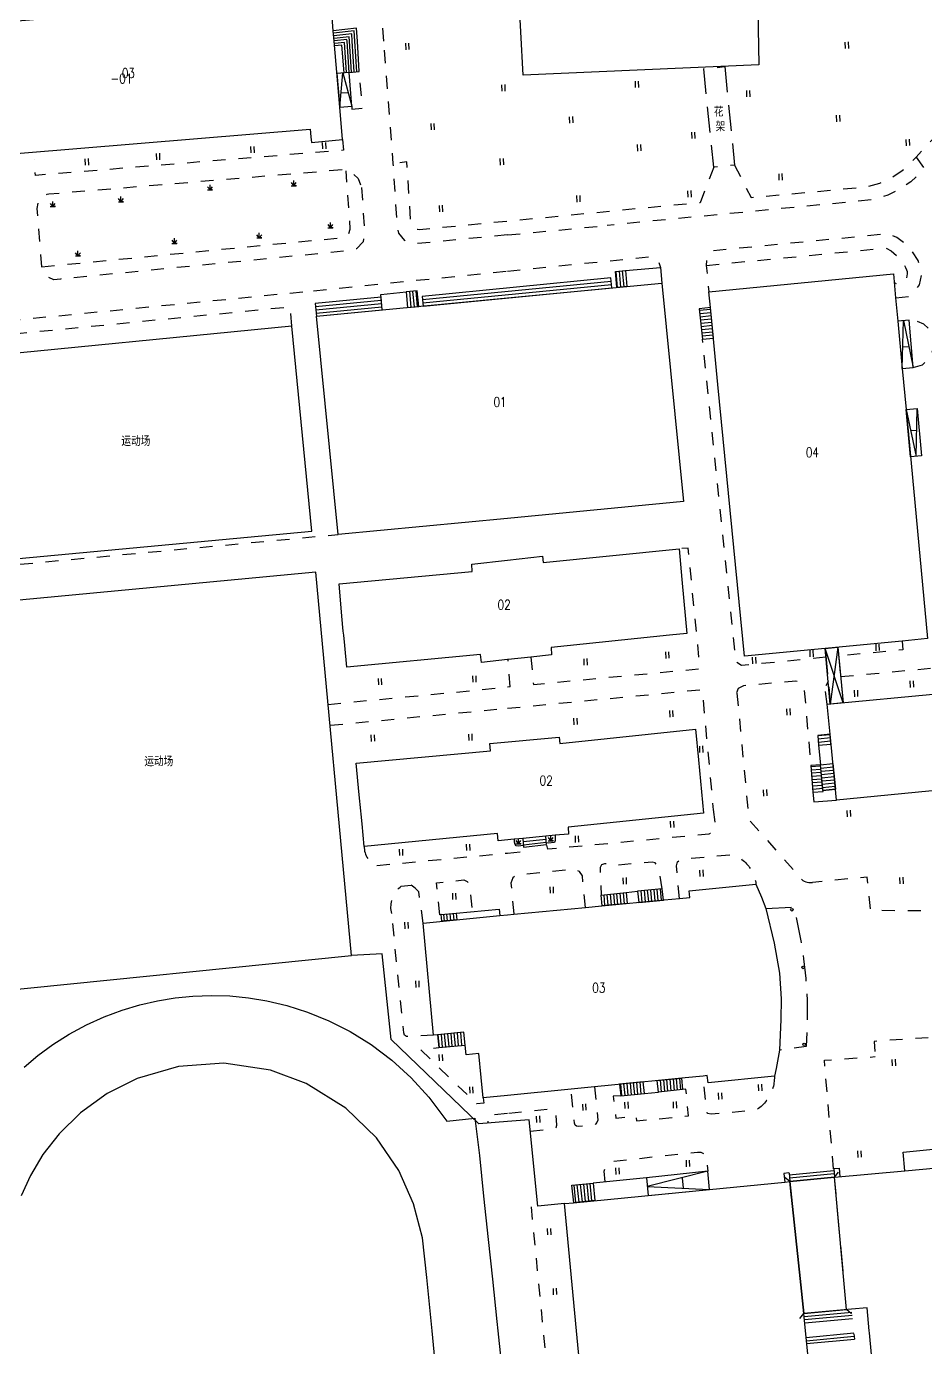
# Model space of a CAD drawing. Extents: x -9390 to -4743, y 24196 to 25839.
# Drawn here: x -6418.5 to -6348.8, y 24953.7 to 25056.2 of the extents above; entities that cross this region are included whole.
import ezdxf
from ezdxf.enums import TextEntityAlignment as Align

# ---------------------------------------------------------------- set-up
doc = ezdxf.new("R2010")
doc.units = 0
doc.header["$MEASUREMENT"] = 0
doc.linetypes.add('X5', pattern=[3, 2, -1])
doc.linetypes.add('X6', pattern=[2, 1, -1])
doc.layers.get('0').update_dxf_attribs({"linetype": 'CONTINUOUS'})
for name, color, linetype in [('BOUND', 7, 'CONTINUOUS'), ('DLDW', 14, 'CONTINUOUS'), ('DLSS', 5, 'CONTINUOUS'), ('JMD', 6, 'CONTINUOUS'), ('YZH', 2, 'CONTINUOUS'), ('ZBTZ', 5, 'CONTINUOUS')]:
    doc.layers.add(name, color=color, linetype=linetype)
doc.styles.add('HZ', font='rs', dxfattribs={"width": 0.8, "bigfont": 'hztxt'})
doc.linetypes.add('X19', pattern='A,4.5,[145,symbolx.shx,S=1,R=0,X=0,Y=1],4.5,-0.5,[146,symbolx.shx,S=1,R=0,X=0,Y=0],-0.5', length=10)
doc.linetypes.add('X20', pattern='A,4.5,[145,symbolx.shx,S=1,R=0,X=0,Y=0],4.5,-0.5,[146,symbolx.shx,S=1,R=0,X=0,Y=0],-0.5', length=10)

# ---------------------------------------------------------------- blocks, each defined once
blk = doc.blocks.new('GC520')
for p, q in [((-0.5595801962317637, -1.002966012098682), (-0.5595801962317637, 0.9970339879013181)), ((0.4404198037682363, -1.002966012098682), (0.4404198037682363, 0.9970339879013181))]:
    blk.add_line(p, q)
blk = doc.blocks.new('GC124')
for p, q in [((0, -0.7999999999999995), (-0.75, 0.2000000000000005)), ((0, -0.7999999999999995), (0, 0.7999999999999995)), ((0, -0.7999999999999995), (0.75, 0.2000000000000005)), ((-0.8, -0.7999999999999995), (0.75, -0.7999999999999995)), ((0.7999999999999994, -0.7999999999999995), (0, -0.7999999999999995))]:
    blk.add_line(p, q)

msp = doc.modelspace()

# ---------------------------------------------------------------- linework, layer by layer
at = {"layer": 'BOUND', "linetype": 'CONTINUOUS', "flags": 128}
for points in [[(-6387.86465611781, 25035.23615988632), (-6387.793156117819, 25034.48965988631), (-6373.167659724531, 25035.89419751302), (-6373.241656117818, 25036.66615988631)], [(-6372.879656117824, 25037.1616598863), (-6372.109156117811, 25037.23615988632), (-6371.991156117823, 25036.0071598863), (-6372.764616881979, 25035.93290565468)], [(-6388.252656117817, 25035.66365988631), (-6389.108656117816, 25035.5771598863), (-6388.991776568544, 25034.37454523247), (-6388.13686646355, 25034.45664039657)], [(-6396.153656117829, 25034.6911598863), (-6396.06665611783, 25033.69515988629), (-6390.959156117817, 25034.18515988631), (-6391.055156117807, 25035.18565988631)], [(-6366.383156117816, 25034.28265988631), (-6366.148656117824, 25031.9171598863), (-6365.291656117806, 25032.0011598863), (-6365.528656117829, 25034.36615988629)], [(-6355.644656117809, 25008.03515988632), (-6355.232656117827, 25003.7241598863), (-6356.228156117817, 25003.62965988629), (-6356.640156117828, 25007.93965988629)], [(-6357.197156117829, 25001.1861598863), (-6357.135156117823, 25000.4311598863), (-6356.177656117805, 25000.52365988629), (-6356.251156117803, 25001.28515988632)], [(-6357.741156117823, 24998.85915988631), (-6357.572894684141, 24996.78418045977), (-6356.791717500389, 24996.84565505582), (-6356.99415611782, 24998.91265988629)], [(-6356.798380628061, 24996.91368909624), (-6356.99415611782, 24998.91265988629), (-6356.030656117808, 24999.0066598863), (-6355.836656117819, 24997.01565988629)], [(-6378.232156117803, 24992.74715988632), (-6378.286656117802, 24993.38315988631), (-6380.063156117809, 24993.20115988631), (-6380.009156117805, 24992.5336598863)], [(-6369.251656117827, 24989.29415988631), (-6371.162156117825, 24989.1151598863), (-6371.079651235093, 24988.25110875097), (-6369.1695250949, 24988.43402258818)], [(-6373.983656117816, 24988.8221598863), (-6372.049156117813, 24989.01865988629), (-6371.962656117808, 24988.1666598863), (-6373.916098364152, 24987.9794919454)], [(-6386.396656117817, 24987.30165988631), (-6385.223656117807, 24987.41115988631), (-6385.174656117808, 24986.9006598863), (-6386.347434005869, 24986.78884762408)], [(-6386.579156117812, 24977.00265988632), (-6384.538656117809, 24977.1916598863), (-6384.630156117819, 24978.1751598863), (-6386.670650138993, 24977.98609437946)], [(-6372.477656117822, 24973.2566598863), (-6370.641156117817, 24973.43815988631), (-6370.728656117812, 24974.3251598863), (-6372.564028281191, 24974.14371837251)], [(-6367.695156117821, 24973.7296598863), (-6369.55765611781, 24973.5451598863), (-6369.645156117804, 24974.43215988631), (-6367.770588673307, 24974.6180210296)], [(-6354.964975161449, 24956.67318905863), (-6355.907156117821, 24966.9411598863), (-6359.361156117819, 24966.60565988629), (-6358.281656117826, 24956.3686598863)], [(-6376.265156117828, 24966.31315988631), (-6374.612156117808, 24966.48065988629), (-6374.479656117801, 24965.12465988629), (-6376.120981677133, 24964.96354848254)]]:
    msp.add_lwpolyline(points, close=True, dxfattribs=at)
at = {"layer": 'DLDW', "linetype": 'CONTINUOUS', "flags": 128}
for points in [[(-6394.247156117817, 25049.89715988631), (-6393.324156117807, 25049.9766598863), (-6393.536156117807, 25052.60015988629), (-6394.472656117818, 25052.51965988631)], [(-6350.655156117813, 25029.65265988631), (-6349.796656117811, 25029.73315988629), (-6350.108656117816, 25033.39865988629), (-6350.997656117812, 25033.31515988632)], [(-6350.357656117827, 25026.47365988631), (-6349.489156117816, 25026.55515988631), (-6349.156156117802, 25022.87015988631), (-6350.012656117826, 25022.79015988629)], [(-6365.59565611781, 24965.99465988631), (-6365.733656117816, 24967.4006598863), (-6370.483656117816, 24966.9006598863), (-6370.349656117825, 24965.52915988629)]]:
    msp.add_lwpolyline(points, close=True, dxfattribs=at)
for points in [[(-6394.247156117817, 25049.89715988631), (-6394.010656117818, 25052.55965988632), (-6393.324156117807, 25049.9766598863)], [(-6394.148313861622, 25051.00991890163), (-6393.610002077536, 25051.05217352646)], [(-6350.655156117813, 25029.65265988631), (-6350.553156117829, 25033.35665988631), (-6349.796656117811, 25029.73315988629)], [(-6350.609264201803, 25031.31916632682), (-6350.134184997913, 25031.34986298877)], [(-6350.357656117827, 25026.47365988631), (-6349.584156117817, 25022.8301598863), (-6349.489156117816, 25026.55515988631)], [(-6350.011226185197, 25024.84183382358), (-6349.532149082248, 25024.8693831231)], [(-6418.723156117812, 24975.4846598863), (-6417.660156117818, 24976.3736598863), (-6416.501156117803, 24977.22315988631), (-6415.219656117821, 24978.03465988629), (-6413.887656117826, 24978.75465988629), (-6412.518156117825, 24979.3766598863), (-6411.122656117812, 24979.89915988632), (-6409.756156117808, 24980.3086598863), (-6408.387656117826, 24980.62415988629), (-6407.019156117814, 24980.8491598863), (-6405.630656117813, 24980.9876598863), (-6404.194656117827, 24981.03715988629), (-6402.774156117819, 24980.9931598863), (-6401.338156117803, 24980.8546598863), (-6399.904656117818, 24980.61965988631), (-6398.361656117813, 24980.25515988632), (-6396.75865611781, 24979.74765988631), (-6395.09565611781, 24979.0716598863), (-6393.447156117829, 24978.23565988629), (-6391.818156117813, 24977.22515988629), (-6390.215156117811, 24976.01865988629), (-6388.716156117829, 24974.65715988629), (-6387.346656117828, 24973.15965988629), (-6385.953156117823, 24971.29265988629), (-6383.777590161735, 24971.52833756181), (-6383.428656117823, 24968.6151598863), (-6383.099656117825, 24965.46965988629), (-6382.746656117823, 24962.1041598863), (-6382.426656117816, 24959.04665988631), (-6382.080656117825, 24955.74465988631), (-6382.006156117808, 24955.0336598863), (-6381.263656117815, 24947.94515988629)], [(-6386.652156117816, 24950.4171598863), (-6387.096656117828, 24955.0336598863), (-6387.49515611781, 24959.17315988629), (-6387.852156117828, 24962.23915988631), (-6388.527156117816, 24964.8876598863), (-6389.673156117824, 24967.45065988629), (-6391.415156117822, 24969.98565988629), (-6393.793656117814, 24972.2976598863), (-6396.852656117822, 24974.2051598863), (-6399.628156117811, 24975.23315988629), (-6403.251656117827, 24975.7816598863), (-6406.741156117823, 24975.53315988631), (-6409.969656117821, 24974.59465988629), (-6412.285656117812, 24973.42715988631), (-6414.357656117827, 24971.93015988631), (-6416.00415611783, 24970.31515988632), (-6417.262656117826, 24968.69515988629), (-6418.231656117809, 24967.07565988629), (-6418.948656117813, 24965.50215988629)], [(-6365.733656117816, 24967.4006598863), (-6370.416656117806, 24966.21465988631), (-6365.59565611781, 24965.99465988631)], [(-6367.709443832315, 24966.90027888494), (-6367.639343376841, 24966.08792086889)]]:
    msp.add_lwpolyline(points, dxfattribs=at)
at = {"layer": 'DLSS', "linetype": 'X6', "flags": 128}
for points in [[(-6390.833656117822, 25055.0336598863), (-6391.333656117822, 25061.5966598863), (-6391.137656117826, 25062.28615988631), (-6390.752656117817, 25062.48365988631), (-6388.491736161646, 25062.62125934618), (-6384.244901804544, 25062.74327046805), (-6384.289156117804, 25077.6266598863)], [(-6381.263656117815, 25039.99815988631), (-6388.51865611782, 25039.30215988631), (-6389.205156117801, 25039.56315988631), (-6389.675156117803, 25040.13665988631), (-6389.795156117827, 25040.8681598863), (-6390.111156117819, 25045.54915988631), (-6390.833656117822, 25055.0336598863)], [(-6393.324156117807, 25049.9766598863), (-6393.312656117814, 25049.7646598863), (-6392.493156117802, 25049.82315988632), (-6392.738656117821, 25052.66865988631)], [(-6363.652656117811, 25045.41915988631), (-6363.652656117811, 25045.41915988631), (-6362.363656117821, 25042.9011598863), (-6353.376156117803, 25043.73715988631), (-6352.392156117807, 25044.01115988631), (-6351.403156117805, 25044.4881598863), (-6350.650156117808, 25045.0071598863), (-6350.38365611781, 25045.21115988629), (-6349.57665611781, 25046.0396598863), (-6347.765057510613, 25047.99271204891)], [(-6394.032156117821, 25047.3896598863), (-6393.955656117825, 25046.5696598863), (-6417.832656117804, 25044.61115988632), (-6417.95165611781, 25045.83415988632)], [(-6365.260156117823, 25045.25465988629), (-6365.260156117823, 25045.25465988629), (-6366.329156117812, 25042.49815988631), (-6381.263656117815, 25041.05215988631), (-6388.068656117808, 25040.39315988629), (-6388.236156117819, 25040.41065988631), (-6388.750656117809, 25040.90565988631), (-6389.050156117803, 25045.6591598863), (-6390.111156117819, 25045.54915988631)], [(-6349.57665611781, 25046.0396598863), (-6348.929156117818, 25045.11665988632), (-6349.97515611782, 25044.1211598863), (-6351.135656117818, 25043.39615988629), (-6351.76415611781, 25043.09015988631), (-6352.854656117801, 25042.73115988631), (-6373.528156117805, 25040.7406598863)], [(-6392.567156117824, 25043.68815988631), (-6392.328156117823, 25040.17065988629), (-6392.447656117823, 25039.4691598863), (-6392.951156117815, 25038.9281598863), (-6393.671156117816, 25038.76065988632), (-6415.896156117822, 25036.58215988631), (-6416.419656117803, 25036.5146598863), (-6417.072156117829, 25036.85115988631), (-6417.349656117825, 25037.5316598863), (-6417.702656117828, 25042.06165988629), (-6417.561156117801, 25042.77765988631), (-6416.946656117805, 25043.17115988631), (-6416.814656117822, 25043.18415988629), (-6394.077156117804, 25045.06715988629), (-6393.359656117806, 25044.87565988631), (-6392.814156117827, 25044.37215988632), (-6392.567156117824, 25043.68815988631)], [(-6417.349656117825, 25037.5316598863), (-6394.173656117819, 25039.7836598863), (-6393.541656117806, 25040.1186598863), (-6393.43715611782, 25040.45565988629), (-6393.758156117816, 25044.98065988629)], [(-6381.263656117815, 25039.99815988631), (-6373.528156117805, 25040.7406598863)], [(-6351.153656117829, 25035.13315988631), (-6350.131656117803, 25035.22465988629), (-6349.609156117811, 25035.7101598863), (-6349.320656117816, 25036.13515988629), (-6349.138656117815, 25037.03015988631), (-6349.418656117814, 25038.0231598863), (-6350.12015611781, 25039.07815988629), (-6351.065156117817, 25039.80515988631), (-6351.739156117816, 25040.08165988631), (-6365.367156117813, 25038.7676598863), (-6365.828156117823, 25038.21965988629), (-6365.841656117824, 25037.6426598863), (-6365.648656117824, 25035.5886598863)], [(-6365.841656117824, 25037.6426598863), (-6351.953156117823, 25038.9826598863), (-6351.513656117815, 25038.77115988629), (-6350.942656117819, 25038.29015988629), (-6350.503156117811, 25037.6836598863), (-6350.389656117804, 25037.47065988631), (-6350.334156117817, 25037.29965988631), (-6350.274156117819, 25037.16115988631), (-6350.269156117814, 25036.9821598863), (-6350.325156117826, 25036.68265988631), (-6350.371156117828, 25036.54365988631), (-6350.548156117824, 25036.3111598863), (-6350.690156117817, 25036.2296598863), (-6350.829156117812, 25036.19265988632), (-6350.967656117813, 25036.1831598863), (-6351.064656117822, 25036.1971598863), (-6351.252656117817, 25036.2781598863)], [(-6381.263656117815, 25037.19565988631), (-6370.156656117826, 25038.32015988629), (-6369.610656117824, 25038.09765988632), (-6369.39365611782, 25037.4716598863)], [(-6396.280656117808, 25035.67615988629), (-6381.263656117815, 25037.19565988631)], [(-6425.984156117811, 25032.75865988631), (-6396.280656117808, 25035.67615988629)], [(-6397.962656117808, 25032.91915988631), (-6398.098656117807, 25034.4086598863), (-6423.893156117825, 25031.87315988631), (-6423.757656117821, 25030.38865988631)], [(-6349.796656117811, 25029.73315988629), (-6349.081656117814, 25029.9391598863), (-6348.535656117812, 25030.4416598863), (-6348.255656117813, 25031.1346598863), (-6348.18715611782, 25031.87715988629), (-6348.443656117808, 25032.5746598863), (-6348.983156117822, 25033.0881598863), (-6349.676156117821, 25033.3626598863), (-6350.108656117816, 25033.39865988629)], [(-6356.574156117807, 25007.2511598863), (-6363.108156117822, 25006.6126598863), (-6363.543156117819, 25006.87565988631), (-6366.148656117824, 25031.9171598863)], [(-6426.717656117813, 25012.69515988629), (-6424.155656117808, 25013.9901598863), (-6394.377156117822, 25016.77165988632)], [(-6379.442156117824, 25007.26715988631), (-6379.248156117807, 25005.1456598863), (-6366.32565611782, 25006.3706598863), (-6367.244656117815, 25015.7266598863), (-6367.955156117801, 25015.66315988631)], [(-6350.671156117816, 25008.51015988629), (-6350.606656117809, 25007.83465988631), (-6355.579156117812, 25007.34865988631)], [(-6381.044156117809, 25004.9606598863), (-6381.208156117827, 25007.07665988631)], [(-6355.426476439448, 25005.7522166983), (-6347.91265611782, 25006.4601598863)], [(-6395.156676504106, 25003.60468731429), (-6381.263656117815, 25004.94015988632)], [(-6381.044156117809, 25004.9606598863), (-6381.263656117815, 25004.94015988632)], [(-6381.263656117815, 25003.30215988631), (-6366.172656117829, 25004.75315988631), (-6365.304656117813, 24995.42615988629)], [(-6363.473656117807, 25004.51365988631), (-6363.352656117822, 25004.86165988631), (-6362.937656117814, 25005.07115988631), (-6358.900156117808, 25005.43815988631), (-6358.461156117824, 25005.28515988632), (-6358.256156117808, 25004.82265988629), (-6357.741156117823, 24998.85915988631)], [(-6356.476656117804, 25003.60615988631), (-6356.631156117808, 25004.7436598863), (-6356.573656117813, 25005.05215988631)], [(-6356.394023490837, 25005.36482585157), (-6356.425656117826, 25005.32865988632), (-6356.573656117784, 25005.0521598863)], [(-6363.465156117811, 25004.48315988629), (-6362.565156117817, 24994.85865988631), (-6362.422156117806, 24994.5336598863), (-6358.363656117821, 24989.95915988632), (-6358.253656117806, 24989.89965988631), (-6358.138656117815, 24989.8516598863), (-6358.01865611782, 24989.81565988631), (-6357.896156117822, 24989.79265988629), (-6357.771656117817, 24989.78265988631), (-6357.646656117817, 24989.78515988632), (-6357.609156117811, 24989.78865988631)], [(-6395.005828283603, 25001.98091806622), (-6381.263656117815, 25003.30215988631)], [(-6365.307156117815, 24995.45415988631), (-6365.148656117824, 24994.1071598863), (-6365.156656117826, 24994.08165988631), (-6365.203656117817, 24993.9656598863), (-6365.265656117823, 24993.8571598863), (-6365.342156117818, 24993.75865988631), (-6365.43165611782, 24993.67115988631), (-6365.532156117821, 24993.59715988629), (-6365.641656117812, 24993.53765988629), (-6378.122656117812, 24992.36365988629), (-6378.232156117803, 24992.74715988632)], [(-6345.487156117808, 24995.3516598863), (-6345.041656117806, 24987.54665988631), (-6353.099156117802, 24987.62565988631), (-6353.362656117803, 24990.21665988629), (-6357.609156117811, 24989.78865988631)], [(-6392.355656117819, 24992.59465988629), (-6392.355156117825, 24992.46965988629), (-6392.344656117821, 24992.34515988631), (-6392.324156117807, 24992.22215988629), (-6392.293156117819, 24992.10065988631), (-6392.252656117817, 24991.9826598863), (-6392.202656117828, 24991.8681598863), (-6392.14365611782, 24991.75815988631), (-6392.07565611782, 24991.6531598863), (-6391.999156117825, 24991.55415988632), (-6391.915156117822, 24991.46165988632), (-6391.823656117813, 24991.3766598863), (-6391.725656117815, 24991.29915988631), (-6391.621656117823, 24991.23015988629), (-6391.512156117802, 24991.1696598863), (-6391.375656117809, 24991.1096598863)], [(-6381.263656117815, 24992.07315988632), (-6379.977156117828, 24992.19565988631), (-6380.009156117805, 24992.5336598863)], [(-6391.375656117809, 24991.1096598863), (-6381.263656117815, 24992.07315988632)], [(-6369.251656117827, 24989.29415988631), (-6369.521656117817, 24990.9306598863), (-6369.68265611781, 24991.16915988631), (-6369.812656117814, 24991.31565988631), (-6370.043156117819, 24991.37015988631), (-6372.859656117806, 24991.1211598863), (-6372.997656117812, 24991.20165988631), (-6373.143156117825, 24991.2701598863), (-6373.368656117826, 24991.26065988632), (-6373.721656117828, 24991.2326598863), (-6373.972656117818, 24991.16915988631), (-6374.079156117812, 24990.95665988631), (-6373.983656117816, 24988.8221598863)], [(-6367.916656117806, 24988.55415988632), (-6368.158656117805, 24991.0851598863), (-6368.078656117817, 24991.40015988631), (-6367.750656117809, 24991.61065988629), (-6363.721656117828, 24991.9686598863), (-6363.608156117822, 24991.91615988631), (-6363.497156117817, 24991.85915988631), (-6363.38815611782, 24991.7971598863), (-6363.282656117815, 24991.73065988629), (-6363.179656117813, 24991.66015988632), (-6363.079656117807, 24991.58465988631), (-6362.983156117822, 24991.50515988632), (-6362.890156117828, 24991.42165988631), (-6362.801156117821, 24991.33415988632), (-6362.715656117805, 24991.2431598863), (-6362.634156117805, 24991.1481598863), (-6362.55665611782, 24991.0501598863), (-6362.483656117816, 24990.94865988631), (-6362.415156117822, 24990.8441598863), (-6362.350656117815, 24990.73715988631), (-6362.291156117812, 24990.62715988629), (-6362.236656117813, 24990.5146598863), (-6362.186656117825, 24990.40015988631), (-6362.141656117812, 24990.2836598863), (-6362.102156117828, 24990.16515988629), (-6362.067156117824, 24990.0451598863), (-6362.03765611782, 24989.92365988632), (-6362.01315611782, 24989.8006598863), (-6361.99415611782, 24989.67715988631), (-6361.991156117823, 24989.65265988631)], [(-6375.212656117808, 24987.85515988629), (-6375.446656117805, 24990.29815988629), (-6375.666656117806, 24990.6426598863), (-6376.049656117808, 24990.8136598863), (-6380.570156117821, 24990.36165988631), (-6380.832156117809, 24990.1536598863), (-6380.991656117818, 24989.7511598863), (-6380.759156117805, 24987.32365988631)], [(-6390.228156117817, 24987.39915988632), (-6390.253656117806, 24987.52115988629), (-6390.271656117817, 24987.6451598863), (-6390.282156117821, 24987.76965988631), (-6390.285156117818, 24987.89465988631), (-6390.281156117802, 24988.01915988631), (-6390.269156117814, 24988.14365988629), (-6390.24965611782, 24988.26715988631), (-6390.222656117818, 24988.38915988631), (-6390.188656117803, 24988.5096598863), (-6390.147656117806, 24988.62765988632), (-6390.099656117825, 24988.74265988631), (-6390.044156117809, 24988.85515988629), (-6389.982656117827, 24988.9636598863), (-6389.914656117828, 24989.06865988631), (-6389.840156117811, 24989.16915988631), (-6389.760156117823, 24989.2651598863), (-6389.674156117813, 24989.35565988629), (-6389.583156117827, 24989.4411598863), (-6389.48965611781, 24989.51915988631)], [(-6389.48965611781, 24989.51915988631), (-6388.708156117827, 24989.58415988632)], [(-6388.134156117805, 24989.06065988631), (-6388.235656117824, 24989.17665988631), (-6388.322656117823, 24989.26615988632), (-6388.413656117809, 24989.3521598863), (-6388.508156117816, 24989.4336598863), (-6388.606656117809, 24989.51115988631), (-6388.708156117827, 24989.58415988632)], [(-6386.506156117808, 24987.29115988631), (-6386.743656117826, 24989.77115988629), (-6384.648656117824, 24989.99815988631), (-6384.387656117826, 24989.8791598863), (-6384.229156117806, 24989.70915988632), (-6384.171156117816, 24989.4686598863), (-6383.985156117829, 24987.52915988629)], [(-6387.78765611782, 24986.6506598863), (-6388.134156117805, 24989.06065988631)], [(-6386.981156117814, 24977.95715988631), (-6389.073656117813, 24977.84315988631), (-6389.232656117827, 24977.96215988631), (-6389.293156117819, 24978.12465988629), (-6390.228156117817, 24987.39915988632)], [(-6386.396656117817, 24987.30165988631), (-6386.506156117808, 24987.29115988631)], [(-6342.551656117816, 24969.6946598863), (-6342.703156117823, 24971.77465988631), (-6342.650156117808, 24971.98865988629), (-6341.339156117821, 24978.2376598863), (-6352.827156117804, 24977.47565988631), (-6352.748156117807, 24976.28865988631)], [(-6383.126156117803, 24973.09865988631), (-6383.080156117801, 24972.68815988631), (-6383.634656117829, 24972.63015988632), (-6387.976156117809, 24976.8111598863), (-6386.579156117812, 24977.00265988632)], [(-6355.97515611782, 24967.5886598863), (-6356.688156117809, 24976.0066598863), (-6352.748156117807, 24976.28865988631)], [(-6374.507156117827, 24973.95115988631), (-6374.250156117814, 24971.3571598863), (-6374.330156117801, 24971.17715988631), (-6374.425156117803, 24971.05365988629), (-6374.567156117824, 24970.99765988631), (-6375.727656117822, 24970.8656598863), (-6375.896656117817, 24970.90215988631), (-6376.010156117823, 24970.9821598863), (-6376.060656117807, 24971.13265988629), (-6376.321656117805, 24973.77165988632)], [(-6360.56665611783, 24974.7726598863), (-6360.566156117806, 24974.7456598863), (-6360.565156117817, 24974.6206598863), (-6360.569656117827, 24974.4956598863), (-6360.579656117807, 24974.3711598863), (-6360.595156117815, 24974.24665988629), (-6360.615156117805, 24974.1236598863), (-6360.641156117817, 24974.0011598863), (-6360.672156117806, 24973.88015988632), (-6360.708156117827, 24973.76065988632), (-6360.749156117825, 24973.64215988631), (-6360.795156117827, 24973.5261598863), (-6360.846156117805, 24973.41215988629), (-6360.901656117821, 24973.3001598863), (-6360.962156117814, 24973.19065988631), (-6361.027156117816, 24973.08415988632), (-6361.097156117823, 24972.98015988629), (-6361.170656117822, 24972.87965988629), (-6361.249156117825, 24972.78215988629), (-6361.33115611782, 24972.68765988631), (-6361.417656117825, 24972.59715988629), (-6361.507656117821, 24972.51065988632), (-6361.601156117809, 24972.4276598863), (-6361.698156117818, 24972.34865988631), (-6361.798156117824, 24972.27415988632), (-6361.901656117821, 24972.20415988631), (-6362.007656117821, 24972.13815988629), (-6365.473656117807, 24971.82115988631), (-6365.743156117802, 24971.8926598863), (-6365.809656117817, 24972.0751598863), (-6366.078156117823, 24974.78515988632)], [(-6372.477656117822, 24973.2566598863), (-6373.067656117819, 24973.21265988631), (-6372.846656117828, 24971.5226598863), (-6371.281656117826, 24971.67365988632), (-6371.246156117828, 24971.30715988631), (-6367.220156117815, 24971.69615988631), (-6367.419156117809, 24973.75615988631), (-6367.695156117821, 24973.7296598863)], [(-6381.263656117815, 24971.8736598863), (-6382.812656117814, 24971.71715988632), (-6382.76315611782, 24971.12715988629)], [(-6379.487156117808, 24970.5036598863), (-6377.662156117825, 24970.68715988629), (-6377.472156117823, 24970.78315988631), (-6377.416156117812, 24970.96665988629), (-6377.50415611783, 24971.89315988629), (-6377.625156117814, 24972.12815988631), (-6377.828156117823, 24972.2211598863), (-6381.263656117815, 24971.8736598863)], [(-6373.676656117816, 24966.57615988631), (-6373.762656117826, 24967.42065988629), (-6373.681156117826, 24967.6566598863), (-6373.549656117808, 24967.8686598863), (-6373.37465611782, 24968.04615988631), (-6373.179156117818, 24968.17365988632), (-6366.521656117817, 24968.88615988631), (-6366.273656117824, 24968.87565988631), (-6366.048656117819, 24968.7701598863), (-6365.881656117803, 24968.58615988629), (-6365.798156117824, 24968.3521598863), (-6365.793156117819, 24968.3026598863), (-6365.733656117816, 24967.4006598863)], [(-6365.623656117801, 24925.03765988629), (-6365.384656117829, 24924.71115988629), (-6365.350656117815, 24924.3876598863), (-6365.497656117812, 24924.0421598863), (-6365.978656117812, 24923.78215988629), (-6375.325156117826, 24922.8876598863), (-6375.625156117814, 24925.95915988632), (-6375.967656117813, 24929.4656598863), (-6376.330156117801, 24933.18215988631), (-6376.719656117821, 24937.17115988631), (-6377.127656117817, 24941.35115988631), (-6377.542656117825, 24945.59715988629), (-6377.913656117809, 24949.39865988629), (-6378.323156117818, 24953.5936598863), (-6378.463656117827, 24955.0336598863), (-6379.400656117803, 24964.64665988632), (-6378.902656117811, 24964.6911598863)]]:
    msp.add_lwpolyline(points, dxfattribs=at)
at = {"layer": 'JMD', "linetype": 'CONTINUOUS', "flags": 128}
msp.add_lwpolyline([(-6394.688156117809, 25055.0336598863), (-6394.756656117803, 25055.83465988632), (-6394.840156117811, 25056.89315988629), (-6394.993156117802, 25058.5906598863), (-6405.335156117806, 25057.73315988629), (-6408.068156117813, 25057.5066598863), (-6424.232656117903, 25056.1666598863), (-6429.238656117697, 25055.73465988632), (-6435.976156117809, 25055.20165988631), (-6435.962656117801, 25055.03365988623), (-6435.141156117817, 25045.0206598863), (-6428.365156117932, 25045.59215988631), (-6423.380656117868, 25045.98865988629), (-6396.540656117817, 25048.2101598863), (-6396.485156117829, 25047.6131598863), (-6396.443156117813, 25047.16515988629), (-6394.032156117821, 25047.3896598863), (-6394.247156117817, 25049.89715988631)], close=True, dxfattribs=at)
at = {"layer": 'JMD', "linetype": 'CONTINUOUS'}
for points in [[(-6365.648656117824, 25035.5886598863), (-6351.342156117818, 25036.9936598863), (-6351.167656117825, 25035.1316598863), (-6350.997656117812, 25033.31515988632), (-6350.654656117818, 25029.65265988631), (-6350.357156117803, 25026.47365988631), (-6348.693156117813, 25008.6996598863), (-6350.671156117816, 25008.51065988632), (-6362.879656117824, 25007.3436598863), (-6364.944156117803, 25028.4006598863), (-6365.528656117829, 25034.36615988629)], [(-6381.263656117815, 25018.01915988631), (-6394.377156117822, 25016.77165988632), (-6396.06665611783, 25033.69515988629), (-6381.263656117815, 25035.11665988632), (-6369.294656117803, 25036.26615988632), (-6367.598156117812, 25019.3196598863)], [(-6381.263656117815, 25014.7816598863), (-6378.529156117824, 25015.08965988631), (-6378.490656117829, 25014.5966598863), (-6367.955156117801, 25015.66315988631), (-6367.729656117801, 25013.29365988631), (-6367.570156117821, 25011.60815988629), (-6367.347156117823, 25009.0961598863), (-6368.695656117816, 25008.96115988629), (-6377.867156117813, 25008.01315988629), (-6377.830156117801, 25007.4411598863), (-6379.442156117824, 25007.26715988631), (-6381.208156117827, 25007.07665988631), (-6381.263656117815, 25007.07065988631), (-6383.271656117817, 25006.8541598863), (-6383.339156117821, 25007.45715988631), (-6393.712156117814, 25006.49665988629), (-6393.865156117805, 25008.16315988631), (-6393.949656117802, 25008.97215988629), (-6393.983156117822, 25009.27365988629), (-6394.084656117811, 25010.44815988632), (-6394.30765611781, 25012.93965988629), (-6383.982156117803, 25013.90015988631), (-6384.017156117807, 25014.4716598863)], [(-6356.476656117804, 25003.60615988631), (-6347.721156117805, 25004.43565988631), (-6331.72515611782, 25005.95065988629), (-6331.308656117828, 25001.57015988629), (-6331.022156117811, 24998.55515988631), (-6341.365656117829, 24997.56065988631), (-6341.855156117825, 24997.51365988631), (-6341.92715611781, 24998.26365988631), (-6345.027156117816, 24997.9656598863), (-6344.955156117801, 24997.2156598863), (-6345.410656117812, 24997.17165988631), (-6355.755156117819, 24996.1776598863), (-6356.251156117803, 25001.28515988632)], [(-6381.964156117821, 24993.0151598863), (-6382.031156117802, 24993.58665988632), (-6392.355656117819, 24992.59465988629), (-6392.525156117808, 24994.3406598863), (-6392.593656117802, 24995.1021598863), (-6392.626656117827, 24995.35615988631), (-6392.745656117804, 24996.57815988629), (-6392.983156117822, 24999.03815988631), (-6382.565656117811, 24999.99465988631), (-6382.629656117824, 25000.5696598863), (-6377.234656117806, 25001.06465988629), (-6377.19615611781, 25000.5716598863), (-6366.675156117803, 25001.67065988629), (-6366.449656117802, 24999.30165988631), (-6366.289656117828, 24997.6476598863), (-6366.050156117803, 24995.1671598863), (-6376.550156117803, 24994.07365988631), (-6376.510156117823, 24993.54915988631), (-6377.557156117815, 24993.4521598863), (-6378.286656117802, 24993.38315988631), (-6380.063156117809, 24993.20115988631), (-6380.697156117829, 24993.14615988629), (-6380.731656117809, 24993.1426598863)], [(-6381.263656117815, 24987.2756598863), (-6380.759156117805, 24987.32415988631), (-6375.212656117808, 24987.85515988629), (-6373.945656117816, 24987.9766598863), (-6369.110656117824, 24988.43965988629), (-6367.916656117806, 24988.55415988632), (-6367.108656117816, 24988.6316598863), (-6367.15815611781, 24989.14915988632), (-6361.991156117823, 24989.65265988631), (-6361.554156117818, 24988.65715988629), (-6361.231656117809, 24987.7676598863), (-6360.575156117826, 24985.10015988629), (-6360.174656117808, 24982.7596598863), (-6360.045656117822, 24980.76665988631), (-6360.06215611782, 24979.16365988631), (-6360.179156117818, 24976.78615988631), (-6360.428656117823, 24975.36765988631), (-6360.56665611783, 24974.7726598863), (-6365.708156117827, 24974.26415988631), (-6365.762656117826, 24974.8166598863), (-6366.078156117823, 24974.78565988631), (-6367.481156117814, 24974.64665988632), (-6373.186156117801, 24974.08215988631), (-6374.507156117827, 24973.95115988631), (-6376.321656117805, 24973.77165988632), (-6381.263656117815, 24973.28265988631), (-6383.126156117803, 24973.09865988631), (-6383.28315611781, 24974.68265988631), (-6383.465156117811, 24976.52365988629), (-6384.467656117813, 24976.42415988631), (-6384.538656117809, 24977.1916598863), (-6384.630156117819, 24978.1751598863), (-6386.621656117823, 24977.9906598863), (-6386.981156117814, 24977.95715988631), (-6387.78765611782, 24986.6506598863), (-6386.485156117829, 24986.7756598863), (-6381.843156117808, 24987.22015988631)], [(-6358.173656117819, 24955.0336598863), (-6357.873156117807, 24951.94565988631), (-6357.484156117811, 24947.72815988632), (-6356.862884602502, 24940.99663860634), (-6360.293156117819, 24940.67715988628), (-6374.34565611781, 24939.3981598863), (-6374.990656117829, 24945.5746598863), (-6375.891156117817, 24955.0336598863), (-6376.830156117801, 24964.89415988631), (-6376.135156117823, 24964.96215988631), (-6365.59565611781, 24965.99465988631), (-6359.761156117813, 24966.5666598863), (-6359.361156117819, 24966.60565988629), (-6358.568156117813, 24959.08415988632), (-6358.281656117826, 24956.3686598863), (-6358.303656117823, 24956.36665988632)]]:
    msp.add_lwpolyline(points, close=True, dxfattribs=at)
msp.add_lwpolyline([(-6352.655156117813, 24949.0091598863), (-6353.197656117823, 24954.88365988631), (-6353.211656117819, 24955.0336598863), (-6353.375656117809, 24956.8191598863), (-6354.578656117817, 24956.70865988629), (-6358.281656117826, 24956.3686598863), (-6358.568156117813, 24959.08415988632), (-6359.361156117819, 24966.60565988629), (-6355.907156117821, 24966.9411598863), (-6350.453656117817, 24967.44215988629), (-6342.394156117814, 24968.18215988631), (-6342.292656117825, 24967.07315988632), (-6339.604656117801, 24967.32015988629), (-6339.709656117811, 24968.46115988629), (-6335.424656117808, 24968.88115988631), (-6335.161156117807, 24966.03065988631), (-6334.351656117804, 24957.2836598863), (-6334.14365611782, 24955.0336598863), (-6333.99415611782, 24953.42065988629)], dxfattribs=at)
at = {"layer": 'YZH', "linetype": 'CONTINUOUS'}
for p, q in [((-6387.84082810285, 25034.98738207975), (-6373.216996157447, 25036.40889651595)), ((-6372.855674618451, 25037.16397866852), (-6372.740543230026, 25035.93521678746)), ((-6372.606835118237, 25037.18803907446), (-6372.490747525957, 25035.95919782041)), ((-6372.357995618026, 25037.21209948038), (-6372.240951821892, 25035.98317885335)), ((-6388.859483617944, 25035.60233911672), (-6388.74292132552, 25034.39844226199)), ((-6388.610311118071, 25035.62751834714), (-6388.494066082494, 25034.4223392915)), ((-6388.361138618198, 25035.65269757756), (-6388.245210839472, 25034.44623632103)), ((-6387.816992110336, 25034.73852098303), (-6373.192327940989, 25036.15154701448)), ((-6396.13191966142, 25034.44231493705), (-6391.031171062459, 25034.93569063759)), ((-6396.110165146889, 25034.19326325346), (-6391.007166080912, 25034.68551372049)), ((-6396.088410632357, 25033.94421156988), (-6390.983161099364, 25034.4353368034)), ((-6366.370641528643, 25034.15641996867), (-6365.516008110862, 25034.23994665221)), ((-6366.345976482997, 25033.90761329285), (-6365.491080111631, 25033.99119256711)), ((-6366.32131143735, 25033.65880661703), (-6365.466152112404, 25033.74243848201)), ((-6366.296646391704, 25033.40999994121), (-6365.441224113176, 25033.49368439691)), ((-6366.271981346057, 25033.16119326539), (-6365.416296113948, 25033.2449303118)), ((-6366.247316300411, 25032.91238658957), (-6365.391368114721, 25032.9961762267)), ((-6366.222651254764, 25032.66357991376), (-6365.366440115489, 25032.74742214161)), ((-6366.197986209118, 25032.41477323794), (-6365.341512116262, 25032.49866805651)), ((-6366.173321163471, 25032.16596656212), (-6365.316584117034, 25032.2499139714)), ((-6355.232656117827, 25003.7241598863), (-6356.640156117828, 25007.93965988629)), ((-6355.644656117809, 25008.03515988632), (-6356.228156117817, 25003.62965988629)), ((-6357.1965389002, 25001.17864376841), (-6356.250424416263, 25001.27757906013)), ((-6357.176077972741, 25000.92948247437), (-6356.226168316774, 25001.02627266885)), ((-6357.155617045282, 25000.68032118033), (-6356.20191221729, 25000.77496627757)), ((-6357.734926449841, 24998.78233638249), (-6356.986661082592, 24998.83613163186)), ((-6357.714672479131, 24998.53256689215), (-6356.962293134817, 24998.58732205985)), ((-6356.969689432201, 24998.66284214891), (-6356.006411320792, 24998.75783828391)), ((-6356.945222746577, 24998.41302441154), (-6355.982166523772, 24998.50901668151)), ((-6357.694418508418, 24998.28279740181), (-6356.937925187041, 24998.33851248785)), ((-6357.674164537704, 24998.03302791147), (-6356.913557239266, 24998.08970291584)), ((-6357.653910566991, 24997.78325842113), (-6356.889189291491, 24997.84089334384)), ((-6357.633656596277, 24997.53348893079), (-6356.864821343715, 24997.59208377183)), ((-6356.920756060958, 24998.16320667416), (-6355.957921726756, 24998.26019507912)), ((-6356.896289375338, 24997.91338893679), (-6355.933676929737, 24998.01137347673)), ((-6356.871822689714, 24997.66357119941), (-6355.909432132721, 24997.76255187433)), ((-6356.847356004095, 24997.41375346203), (-6355.885187335705, 24997.51373027194)), ((-6357.613402625568, 24997.28371944045), (-6356.84045339594, 24997.34327419983)), ((-6357.593148654854, 24997.03394995011), (-6356.816085448165, 24997.09446462782)), ((-6356.822889318475, 24997.16393572466), (-6355.860942538686, 24997.26490866955)), ((-6356.798422632852, 24996.91411798728), (-6355.83669774167, 24997.01608706715)), ((-6378.265311386614, 24993.13407274805), (-6380.042007209842, 24992.93973588506)), ((-6378.243966655427, 24992.88498560978), (-6380.020858301872, 24992.67831188381)), ((-6369.668694420667, 24989.25508642061), (-6369.58648178881, 24988.39409478067)), ((-6369.419784137808, 24989.27840750966), (-6369.337620214432, 24988.41792578562)), ((-6373.790197298931, 24988.84181078209), (-6373.720745234277, 24987.99820959274)), ((-6373.541477130198, 24988.86707493983), (-6373.469589646211, 24988.0222739204)), ((-6373.292756961469, 24988.89233909758), (-6373.218434058144, 24988.04633824804)), ((-6373.044036792737, 24988.91760325532), (-6372.967278470078, 24988.0704025757)), ((-6372.795316624008, 24988.94286741306), (-6372.716122882011, 24988.09446690335)), ((-6372.546596455275, 24988.9681315708), (-6372.464967293941, 24988.118531231)), ((-6372.297876286546, 24988.99339572855), (-6372.213811705875, 24988.14259555865)), ((-6370.913245834967, 24989.13848097535), (-6370.830789660711, 24988.27493975592)), ((-6370.664335552105, 24989.16180206441), (-6370.581928086332, 24988.29877076087)), ((-6370.415425269246, 24989.18512315346), (-6370.33306651195, 24988.32260176582)), ((-6370.166514986387, 24989.20844424251), (-6370.084204937571, 24988.34643277077)), ((-6369.917604703529, 24989.23176533156), (-6369.835343363193, 24988.37026377572)), ((-6372.383737130418, 24973.2659418336), (-6372.470166971583, 24974.15299732881)), ((-6372.13479698576, 24973.29054441256), (-6372.221379706756, 24974.17759197988)), ((-6371.885856841101, 24973.31514699152), (-6371.972592441933, 24974.20218663095)), ((-6371.636916696447, 24973.33974957047), (-6371.723805177109, 24974.22678128202)), ((-6371.387976551789, 24973.36435214943), (-6371.475017912286, 24974.25137593309)), ((-6371.13903640713, 24973.38895472839), (-6371.226230647459, 24974.27597058416)), ((-6370.890096262476, 24973.41355730735), (-6370.977443382635, 24974.30056523523)), ((-6369.308873783841, 24973.56980436448), (-6369.394761882086, 24974.4569861784)), ((-6369.060091449872, 24973.59444884266), (-6369.144367646364, 24974.48181247049)), ((-6368.811309115903, 24973.61909332085), (-6368.893973410646, 24974.50663876259)), ((-6368.562526781934, 24973.64373779903), (-6368.643579174925, 24974.53146505468)), ((-6368.313744447965, 24973.66838227722), (-6368.393184939207, 24974.55629134677)), ((-6368.064962113996, 24973.6930267554), (-6368.142790703489, 24974.58111763886)), ((-6367.816179780028, 24973.71767123359), (-6367.892396467767, 24974.60594393095)), ((-6376.115599670775, 24966.3283145777), (-6375.972481484085, 24964.97812516078)), ((-6375.865025745283, 24966.35370546247), (-6375.72367725637, 24965.00254761503)), ((-6375.614451819787, 24966.37909634723), (-6375.474873028656, 24965.02697006928)), ((-6375.363877894291, 24966.40448723199), (-6375.226068800941, 24965.05139252354)), ((-6375.113303968799, 24966.42987811676), (-6374.97726457323, 24965.07581497779)), ((-6374.862730043304, 24966.45526900152), (-6374.728460345515, 24965.10023743204))]:
    msp.add_line(p, q, dxfattribs=at)
at = {"layer": 'YZH', "linetype": 'X5'}
for p, q in [((-6356.640156117828, 25007.93965988629), (-6356.228156117817, 25003.62965988629)), ((-6355.644656117809, 25008.03515988632), (-6355.232656117827, 25003.7241598863)), ((-6359.361156117819, 24966.60565988629), (-6359.745536488357, 24966.92542813165)), ((-6355.907156117821, 24966.9411598863), (-6355.587387872452, 24967.32554025684)), ((-6354.964975161449, 24956.67318905863), (-6355.907156117821, 24966.9411598863)), ((-6358.281656117826, 24956.3686598863), (-6359.361156117819, 24966.60565988629)), ((-6354.58059479091, 24956.35342081326), (-6354.964975161449, 24956.67318905863)), ((-6358.601424363194, 24955.98427951576), (-6358.281656117826, 24956.3686598863))]:
    msp.add_line(p, q, dxfattribs=at)
at = {"layer": 'YZH', "linetype": 'X20', "flags": 128}
msp.add_lwpolyline([(-6361.942894462372, 25063.01999115748), (-6361.781837774299, 25053.18570898357), (-6380.042587134965, 25052.38209293847), (-6380.574651074887, 25062.50598137699)], close=True, dxfattribs=at)
at = {"layer": 'YZH', "linetype": 'CONTINUOUS', "flags": 128}
for points in [[(-6393.536156117807, 25052.60015988629), (-6392.738656117821, 25052.66865988631), (-6392.890656117823, 25055.0336598863), (-6392.955156117801, 25056.04115988631), (-6394.756656117803, 25055.83465988631)], [(-6392.938156117809, 25052.65165988629), (-6393.091156117829, 25055.0336598863), (-6393.141656117812, 25055.81865988631), (-6394.734156117811, 25055.63565988632)], [(-6393.137656117826, 25052.6346598863), (-6393.291656117806, 25055.0336598863), (-6393.327656117828, 25055.59565988631), (-6394.711156117824, 25055.43715988629)], [(-6393.336656117819, 25052.61715988631), (-6393.492156117813, 25055.0336598863), (-6393.513656117815, 25055.37315988631), (-6394.688656117803, 25055.23865988629)], [(-6393.536156117807, 25052.60015988629), (-6393.692156117824, 25055.0336598863), (-6393.699656117802, 25055.1506598863), (-6394.665656117817, 25055.0396598863)], [(-6393.735656117824, 25052.5831598863), (-6393.886156117813, 25054.9276598863), (-6394.643156117825, 25054.8411598863)], [(-6393.914156117804, 25052.56765988632), (-6394.098156117812, 25054.7156598863), (-6394.656656117826, 25054.66765988629)], [(-6372.109156117811, 25037.23615988632), (-6369.39365611782, 25037.4716598863), (-6369.294656117803, 25036.26615988632)], [(-6387.86465611781, 25035.23615988632), (-6387.793156117819, 25034.48965988631), (-6373.167659724531, 25035.89419751302), (-6373.241656117818, 25036.66615988631)], [(-6372.879656117824, 25037.1616598863), (-6372.109156117811, 25037.23615988632), (-6371.991156117823, 25036.0071598863), (-6372.764616881977, 25035.93290565468)], [(-6391.075156117826, 25035.39165988631), (-6389.108656117816, 25035.5771598863)], [(-6390.959156117817, 25034.18515988631), (-6391.075156117826, 25035.39165988631)], [(-6388.252656117817, 25035.66365988631), (-6389.108656117816, 25035.5771598863), (-6388.991776568542, 25034.37454523247), (-6388.136866463548, 25034.45664039657)], [(-6396.153656117829, 25034.6911598863), (-6396.06665611783, 25033.69515988629), (-6390.959156117817, 25034.18515988631), (-6391.055156117807, 25035.18565988631)], [(-6366.383156117816, 25034.28265988631), (-6366.148656117824, 25031.9171598863), (-6365.291656117806, 25032.0011598863), (-6365.528656117829, 25034.36615988629)], [(-6357.197156117829, 25001.1861598863), (-6357.135156117823, 25000.4311598863), (-6356.177656117805, 25000.52365988629), (-6356.251156117803, 25001.28515988632)], [(-6357.135156117823, 25000.4311598863), (-6356.99415611782, 24998.91265988629)], [(-6357.741156117823, 24998.85915988631), (-6357.572894684141, 24996.78418045977), (-6356.791717500389, 24996.84565505582), (-6356.99415611782, 24998.91265988629)], [(-6356.798380628061, 24996.91368909624), (-6356.99415611782, 24998.91265988629), (-6356.030656117808, 24999.0066598863), (-6355.836656117819, 24997.01565988629)], [(-6357.573156117818, 24996.7841598863), (-6357.512156117802, 24996.03515988632), (-6355.755156117819, 24996.1776598863)], [(-6378.232156117803, 24992.74715988632), (-6378.286656117802, 24993.38315988631), (-6380.063156117809, 24993.20115988631), (-6380.009156117805, 24992.5336598863)], [(-6369.251656117827, 24989.29415988631), (-6371.162156117825, 24989.1151598863), (-6371.079651235093, 24988.25110875097), (-6369.169525094898, 24988.43402258818)], [(-6373.983656117816, 24988.8221598863), (-6372.049156117813, 24989.01865988629), (-6371.962656117808, 24988.1666598863), (-6373.916098364152, 24987.9794919454)], [(-6372.049156117813, 24989.01865988629), (-6371.162156117825, 24989.1151598863)], [(-6386.396656117817, 24987.30165988631), (-6385.223656117807, 24987.41065988631)], [(-6386.219156117826, 24987.31815988631), (-6386.170156117827, 24986.80515988631)], [(-6385.97065611781, 24987.3411598863), (-6385.921656117811, 24986.82915988631)], [(-6385.721656117828, 24987.36415988631), (-6385.672656117829, 24986.85315988632)], [(-6385.472656117818, 24987.3876598863), (-6385.423656117819, 24986.8766598863)], [(-6385.223656117807, 24987.41065988631), (-6381.892156117807, 24987.73015988629), (-6381.843156117808, 24987.22015988631)], [(-6385.223656117807, 24987.41115988631), (-6385.174656117808, 24986.9006598863)], [(-6386.530656117808, 24977.0071598863), (-6386.621656117823, 24977.9906598863)], [(-6386.281656117826, 24977.03015988631), (-6386.372656117812, 24978.01365988631)], [(-6386.032656117815, 24977.0531598863), (-6386.123656117801, 24978.0366598863)], [(-6385.783656117805, 24977.07615988631), (-6385.875156117814, 24978.05965988632)], [(-6385.534656117823, 24977.0991598863), (-6385.626156117803, 24978.0826598863)], [(-6385.285656117812, 24977.12215988632), (-6385.377156117822, 24978.10615988631)], [(-6385.036656117802, 24977.1456598863), (-6385.128156117811, 24978.1291598863)], [(-6384.788156117815, 24977.16865988631), (-6384.87915611783, 24978.15215988631)], [(-6386.579156117812, 24977.00265988632), (-6384.539156117804, 24977.1916598863)], [(-6372.477656117822, 24973.2566598863), (-6370.641156117817, 24973.43815988631), (-6370.728656117812, 24974.3251598863), (-6372.564028281191, 24974.14371837251)], [(-6367.695156117821, 24973.7296598863), (-6369.55765611781, 24973.5451598863), (-6369.645156117804, 24974.43215988631), (-6367.770588673306, 24974.6180210296)], [(-6370.641156117817, 24973.43815988631), (-6369.55765611781, 24973.5451598863)], [(-6370.483656117816, 24966.9006598863), (-6374.612156117808, 24966.48065988629)], [(-6359.436156117801, 24967.2701598863), (-6359.826156117815, 24967.2326598863), (-6359.761156117813, 24966.5661598863)], [(-6359.425656117826, 24967.27115988629), (-6359.361156117819, 24966.60565988629)], [(-6355.953156117823, 24967.4391598863), (-6355.954656117807, 24967.4391598863), (-6359.409156117828, 24967.10315988632)], [(-6355.930156117807, 24967.19015988632), (-6355.931156117826, 24967.19015988632), (-6359.385156117823, 24966.8541598863)], [(-6355.968156117808, 24967.60515988629), (-6355.55215611781, 24967.65215988631), (-6355.490656117829, 24966.9796598863)], [(-6355.968156117808, 24967.60515988629), (-6355.907156117821, 24966.9411598863)], [(-6376.265156117828, 24966.31315988631), (-6374.612156117808, 24966.48065988629), (-6374.479656117801, 24965.12465988629), (-6376.12098167713, 24964.96354848254)], [(-6354.55765611781, 24956.46115988629), (-6358.259156117805, 24956.1261598863)], [(-6354.534656117823, 24956.21215988631), (-6358.236156117819, 24955.87715988629)], [(-6354.511656117807, 24955.9631598863), (-6358.213156117803, 24955.62815988631)], [(-6354.40815611781, 24954.83715988631), (-6358.108656117816, 24954.4956598863)], [(-6354.378656117806, 24954.58215988631), (-6358.085156117806, 24954.23965988631)], [(-6354.404156117824, 24954.79365988631), (-6354.354156117806, 24954.38365988631)], [(-6358.06665611783, 24954.04115988631), (-6354.354156117806, 24954.38365988631)]]:
    msp.add_lwpolyline(points, dxfattribs=at)
at = {"layer": 'YZH', "linetype": 'X5', "flags": 128}
msp.add_lwpolyline([(-6364.416156117812, 25053.0556598863), (-6363.652656117811, 25045.41915988631), (-6365.260156117823, 25045.25465988629), (-6366.041434483948, 25052.88934057597)], close=True, dxfattribs=at)
at = {"layer": 'YZH', "linetype": 'X19', "flags": 128}
for points in [[(-6423.757656117821, 25030.38865988631), (-6422.210656117801, 25014.63065988631), (-6396.414156117804, 25017.04065988632), (-6397.962656117808, 25032.91915988631), (-6423.757656117821, 25030.38865988631)], [(-6424.321656117805, 25011.17965988631), (-6421.547156117806, 24981.28015988631), (-6393.346656117828, 24984.1211598863), (-6396.108156117822, 25013.8466598863), (-6424.321656117805, 25011.17965988631)], [(-6381.263656117815, 24971.25265988632), (-6383.477656117822, 24971.06715988629), (-6390.280656117808, 24977.6101598863), (-6390.964656117816, 24984.26165988631), (-6393.346656117828, 24984.1211598863)], [(-6376.830156117801, 24964.89415988631), (-6378.902656117811, 24964.6911598863), (-6379.57665611781, 24971.39465988631), (-6381.263656117815, 24971.25265988632)]]:
    msp.add_lwpolyline(points, dxfattribs=at)
at = {"layer": 'YZH', "linetype": 'X5', "flags": 128}
msp.add_lwpolyline([(-6361.231656117809, 24987.7676598863), (-6359.07565611782, 24987.9006598863), (-6358.760656117818, 24986.5641598863), (-6358.486656117813, 24985.13515988629), (-6358.295656117822, 24983.86365988629), (-6358.132156117827, 24982.3406598863), (-6358.032656117815, 24980.6641598863), (-6358.01315611782, 24979.50565988631), (-6358.029656117818, 24978.45465988631), (-6358.100656117815, 24977.07815988629), (-6360.179156117818, 24976.78615988631)], dxfattribs=at)
at = {"layer": 'YZH', "linetype": 'CONTINUOUS'}
for centre in [(-6359.204656117807, 24987.6811598863), (-6358.334656117811, 24983.20915988632), (-6358.251656117827, 24977.24665988629)]:
    msp.add_circle(centre, 0.1, dxfattribs=at)
at = {"layer": 'ZBTZ', "linetype": 'CONTINUOUS', "ltscale": 5, "flags": 128}
for points in [[(-6377.557156117815, 24993.4521598863), (-6377.547156117806, 24993.0396598863), (-6377.596656117828, 24992.8816598863), (-6378.104156117806, 24992.8406598863), (-6378.246156117828, 24992.87465988629)], [(-6380.023156117801, 24992.66065988631), (-6380.435656117807, 24992.60315988632), (-6380.577656117828, 24992.63665988631), (-6380.655656117808, 24992.74915988629), (-6380.70065611782, 24992.92415988631), (-6380.714656117816, 24993.05115988629), (-6380.697156117829, 24993.14615988629)], [(-6350.453656117817, 24967.44215988629), (-6350.586656117819, 24968.89415988631), (-6342.551656117816, 24969.6946598863)]]:
    msp.add_lwpolyline(points, dxfattribs=at)

# ---------------------------------------------------------------- block references
at = {"layer": 'ZBTZ', "linetype": 'CONTINUOUS', "xscale": 0.25, "yscale": 0.25, "zscale": 0.25, "rotation": 2.361091808748585}
for p in [(-6388.988779962108, 25054.62050720161), (-6354.919160078729, 25054.7107886382), (-6371.187813527142, 25051.68040248601), (-6381.543445992562, 25051.39825485654), (-6362.560164707627, 25050.95492608043), (-6376.288159981525, 25048.92685898156), (-6355.58657703411, 25049.03752186766), (-6387.02255831591, 25048.3996340964), (-6366.820293059862, 25047.72583692001), (-6400.985842480202, 25046.61448356159), (-6395.432687713297, 25046.92135294684), (-6371.011951983308, 25046.75916927878), (-6350.193100184881, 25047.16992643462), (-6413.835361983827, 25045.66485954518), (-6408.309688793886, 25046.08176844845), (-6381.658405634882, 25045.67537280107), (-6360.051139910005, 25044.50213336414), (-6375.731223360041, 25042.80460371278), (-6367.113395632912, 25043.18541755236), (-6386.377677011615, 25042.04304053187), (-6357.648698871966, 25007.53922995869), (-6352.533808883863, 25008.02165371951), (-6375.167939902874, 25006.90009529467), (-6368.834128394432, 25007.42465145085), (-6362.108743754323, 25007.01495208163), (-6383.791768503484, 25005.57186667847), (-6391.105398497555, 25005.362044216), (-6354.205302872322, 25004.44964178681), (-6349.88475594334, 25005.17860682412), (-6368.523902505931, 25002.87515251174), (-6359.447299693133, 25003.01856214032), (-6375.947700900746, 25002.27999998081), (-6391.659758917827, 25000.98609089808), (-6384.101175311071, 25001.05603015992), (-6366.202151071837, 25000.12186349675), (-6361.246683281282, 24996.74482000113), (-6368.45825498615, 24994.29954154967), (-6354.764529359518, 24995.14348263642), (-6375.841305114076, 24993.15997448983), (-6389.472643405066, 24992.13490876797), (-6384.273585791725, 24992.52120229021), (-6366.184252338109, 24990.50999952419), (-6377.796243739245, 24989.21388754597), (-6372.134743739229, 24989.91588754596), (-6350.682165512295, 24989.94261878253), (-6385.347743739247, 24988.71988754597), (-6389.056062078709, 24986.46291133503), (-6388.207998609118, 24981.91717267186), (-6386.396050400403, 24976.20800509825), (-6351.272129725718, 24975.8318488871), (-6384.02605792473, 24973.70650724749), (-6361.641988678211, 24973.89335180484), (-6364.742395552683, 24973.23412492008), (-6375.266265926817, 24972.37375601086), (-6372.003810147031, 24972.52022670984), (-6368.243744553349, 24972.54659541107), (-6378.846743739228, 24971.43765074771), (-6353.940138538886, 24968.73768843216), (-6367.234963689292, 24968.01378386572), (-6372.6942429064, 24967.41793914469), (-6377.988334080492, 24962.71851323305), (-6377.546454047986, 24958.08177963353)]:
    msp.add_blockref('GC520', p, dxfattribs=at)
at = {"layer": 'ZBTZ', "linetype": 'CONTINUOUS', "xscale": 0.25, "yscale": 0.25, "zscale": 0.25}
for p in [(-6404.306973053415, 25043.69179818176), (-6397.819599007489, 25044.01290275904), (-6416.500679993562, 25042.39552831776), (-6411.215708131036, 25042.77419759027), (-6394.96772627368, 25040.76427062646), (-6407.059132486622, 25039.54630164763), (-6400.491993364572, 25039.96707215802), (-6414.546254786947, 25038.56892729556), (-6377.894540512192, 24993.22888452531), (-6380.398212642314, 24992.99081556211)]:
    msp.add_blockref('GC124', p, dxfattribs=at)

# ---------------------------------------------------------------- texts
at = {"layer": 'DLDW', "linetype": 'CONTINUOUS', "style": 'HZ', "width": 0.8}
for p in [(-6410.054656117813, 25024.05765988631), (-6408.279656117818, 24999.22315988631)]:
    msp.add_text('运动场', height=0.75, dxfattribs=at).set_placement(p, align=Align.MIDDLE)
at = {"layer": 'JMD', "linetype": 'CONTINUOUS', "style": 'HZ', "width": 0.8}
msp.add_text('03', height=0.75, dxfattribs=at).set_placement((-6410.642516268099, 25052.55027393797), align=Align.MIDDLE)
for s, p in [('-01', (-6410.328026652069, 25051.75048848523)), ('01', (-6381.31866178241, 25026.66927292035)), ('04', (-6357.107192621066, 25022.76735962835)), ('02', (-6381.002049435323, 25010.95362025659)), ('02', (-6377.748223609313, 24997.3163614499)), ('03', (-6373.654071848377, 24981.25403574206))]:
    msp.add_text(s, height=0.75, dxfattribs=at).set_placement(p, align=Align.RIGHT)
at = {"layer": 'YZH', "linetype": 'CONTINUOUS', "style": 'HZ', "width": 0.8}
for s, p in [('花', (-6364.882214749439, 25049.60529781203)), ('架', (-6364.744802921407, 25048.45358466869))]:
    msp.add_text(s, height=0.75, dxfattribs=at).set_placement(p, align=Align.MIDDLE)

doc.saveas('drawing.dxf')
